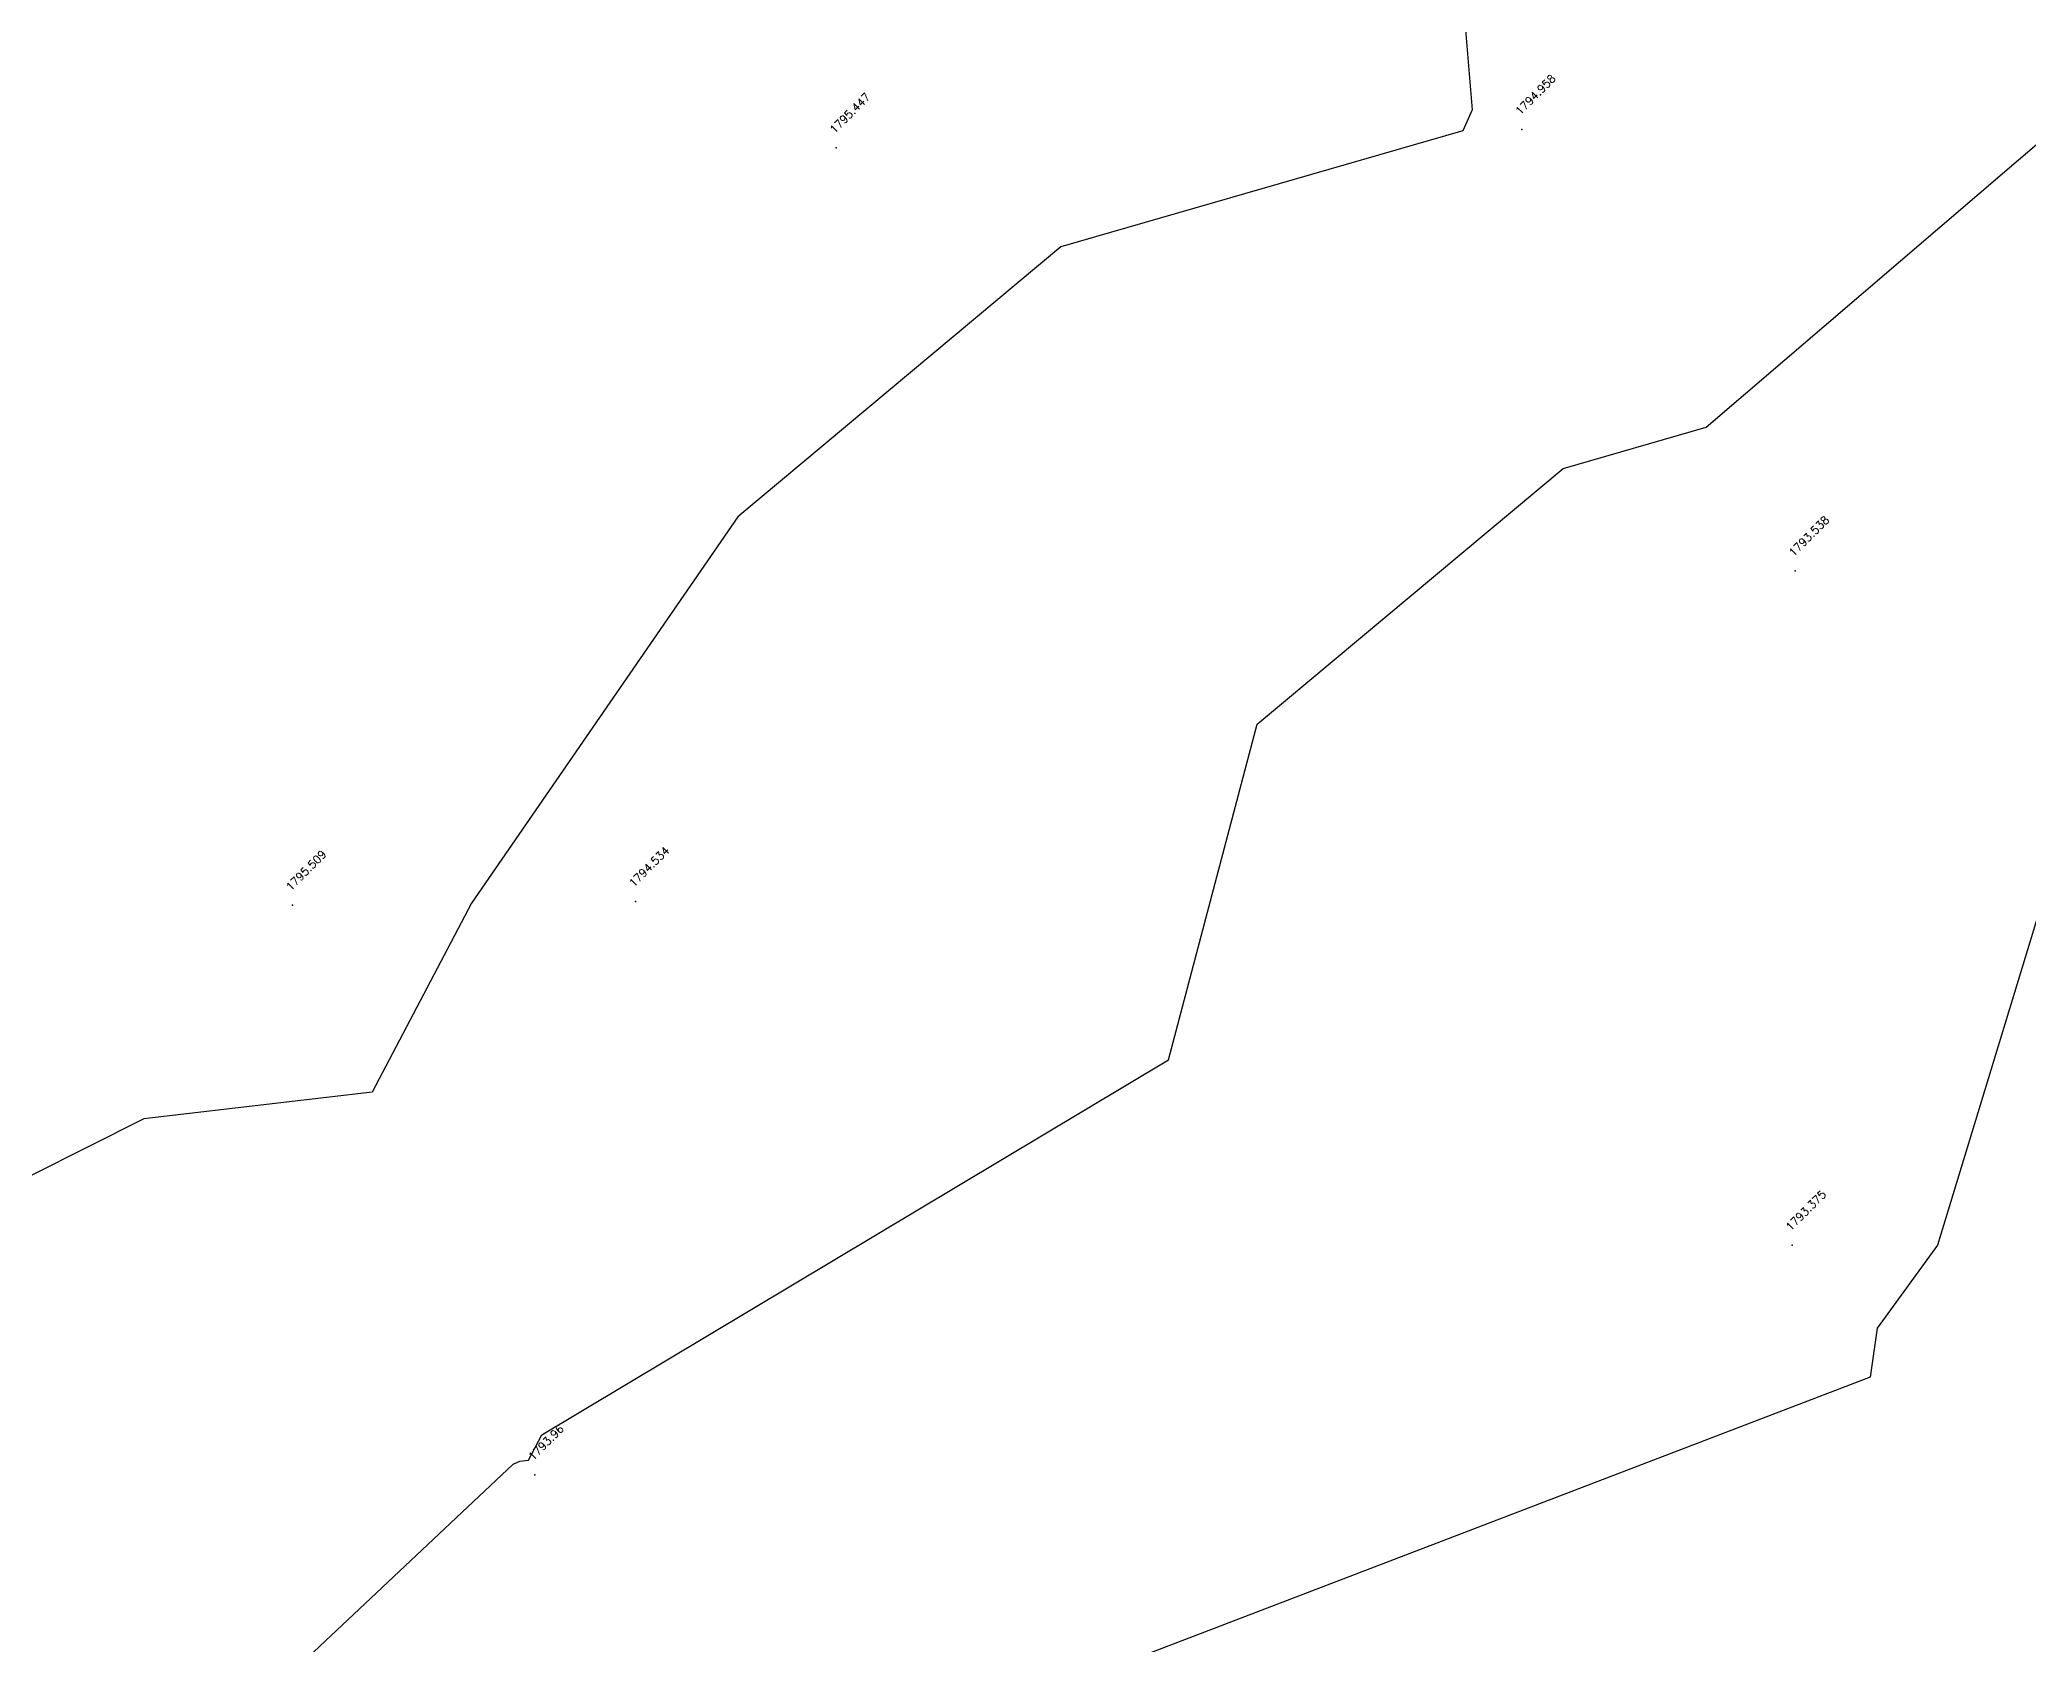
# Model space of a CAD drawing. Header units: inches. Extents: x 9956484 to 9957113, y 272553 to 273016.
# Drawn here: x 9956897 to 9956959.1, y 272603.6 to 272653.8 of the extents above; entities that cross this region are included whole.
import ezdxf
from ezdxf.enums import TextEntityAlignment as Align

# ---------------------------------------------------------------- set-up
doc = ezdxf.new("R2010")
doc.units = ezdxf.units.IN
doc.header["$MEASUREMENT"] = 0
for name, color, linetype in [('Contour', 4, 'Continuous'), ('Index_Contour', 8, 'Continuous'), ('Points', 7, 'Continuous'), ('Points-ELV', 6, 'Continuous'), ('Points-NUM', 4, 'Continuous'), ('Points-TXT', 3, 'Continuous')]:
    doc.layers.add(name, color=color, linetype=linetype)
doc.styles.add('romans', font='romans.shx')

# ---------------------------------------------------------------- blocks, each defined once
blk = doc.blocks.new('POINTS')
at = {"layer": 'Points'}
blk.add_line((0, 0), (0, 0), dxfattribs=at)
blk.add_point((0, 0), dxfattribs=at)
at = {"layer": 'Points-ELV', "style": 'romans'}
blk.add_attdef('ELEV', text='', height=1, rotation=45, dxfattribs=at).set_placement((0, 0), align=Align.BOTTOM_LEFT)
at = {"layer": 'Points-NUM', "style": 'romans'}
blk.add_attdef('PTNUM', text='', height=1, dxfattribs=at).set_placement((0, 0), align=Align.BOTTOM_RIGHT)
at = {"layer": 'Points-TXT', "style": 'romans'}
blk.add_attdef('DESC', text='', height=1, dxfattribs=at).set_placement((0, 0), align=Align.BOTTOM_RIGHT)

msp = doc.modelspace()

# ---------------------------------------------------------------- linework, layer by layer
at = {"layer": 'Contour'}
for points, elevation in [([(9957023.303, 272716.89), (9957011.769, 272690.876), (9957008.274, 272685.499), (9957002.972, 272681.269), (9956994.188, 272670.76), (9956987.231, 272669.351), (9956985.155, 272664.45), (9956982.976, 272660.344), (9956983.683, 272657.331), (9956969.353, 272642.368), (9956963.14, 272636.912), (9956962.454, 272635.775), (9956961.755, 272634.079), (9956956.275, 272616.097), (9956954.392, 272613.509), (9956954.176, 272611.979), (9956931.414, 272603.256), (9956909.145, 272582.814), (9956906.995, 272580.79), (9956886.907, 272565.425)], 1793), ([(9956884.614, 272586.005), (9956897.703, 272596.016), (9956911.77, 272609.253), (9956911.973, 272609.355), (9956912.247, 272609.387), (9956912.662, 272610.176), (9956932.243, 272621.893), (9956935.02, 272632.382), (9956944.579, 272640.373), (9956949.051, 272641.662), (9956960.039, 272651.064), (9956960.051, 272651.427), (9956957.618, 272663.504), (9956958.432, 272667.254), (9956964.973, 272680.127), (9956964.612, 272684.878), (9956966.067, 272693.52), (9956963.527, 272700.851), (9956968.511, 272708.52)], 1794)]:
    msp.add_lwpolyline(points, dxfattribs=dict(at, elevation=elevation))
at = {"layer": 'Index_Contour', "elevation": 1795}
msp.add_lwpolyline([(9956894.9, 272688.241), (9956897.356, 272691.509), (9956904.497, 272701.824), (9956904.593, 272702.969), (9956908.581, 272704.155), (9956909.865, 272703.571), (9956950.536, 272702.472), (9956950.921, 272702.559), (9956951.494, 272702.629), (9956951.665, 272702.283), (9956951.651, 272701.996), (9956935.082, 272681.565), (9956940.497, 272665.246), (9956940.809, 272662.711), (9956941.738, 272651.579), (9956941.445, 272650.919), (9956928.88, 272647.296), (9956918.79, 272638.863), (9956910.464, 272626.789), (9956907.358, 272620.879), (9956900.223, 272620.05), (9956894.956, 272617.401)], dxfattribs=at)

# ---------------------------------------------------------------- block references
at = {"layer": 'Points', "linetype": 'Continuous'}
ref = msp.add_blockref('POINTS', (9956943.285, 272650.969, 1794.958), dxfattribs=at)
ref.add_attrib('ELEV', '1794.958', dxfattribs={"layer": 'Points-ELV', "height": 0.25, "rotation": 45, "style": 'romans'}).set_placement((9956943.285, 272651.344, 1794.958), align=Align.BOTTOM_LEFT)
ref = msp.add_blockref('POINTS', (9956921.863, 272650.391, 1795.447), dxfattribs=at)
ref.add_attrib('ELEV', '1795.447', dxfattribs={"layer": 'Points-ELV', "height": 0.25, "rotation": 45, "style": 'romans'}).set_placement((9956921.863, 272650.766, 1795.447), align=Align.BOTTOM_LEFT)
ref = msp.add_blockref('POINTS', (9956951.832, 272637.174, 1793.538), dxfattribs=at)
ref.add_attrib('ELEV', '1793.538', dxfattribs={"layer": 'Points-ELV', "height": 0.25, "rotation": 45, "style": 'romans'}).set_placement((9956951.832, 272637.549, 1793.538), align=Align.BOTTOM_LEFT)
ref = msp.add_blockref('POINTS', (9956904.869, 272626.728, 1795.509), dxfattribs=at)
ref.add_attrib('ELEV', '1795.509', dxfattribs={"layer": 'Points-ELV', "height": 0.25, "rotation": 45, "style": 'romans'}).set_placement((9956904.869, 272627.103, 1795.509), align=Align.BOTTOM_LEFT)
ref = msp.add_blockref('POINTS', (9956915.587, 272626.844, 1794.534), dxfattribs=at)
ref.add_attrib('ELEV', '1794.534', dxfattribs={"layer": 'Points-ELV', "height": 0.25, "rotation": 45, "style": 'romans'}).set_placement((9956915.587, 272627.219, 1794.534), align=Align.BOTTOM_LEFT)
ref = msp.add_blockref('POINTS', (9956951.737, 272616.099, 1793.375), dxfattribs=at)
ref.add_attrib('ELEV', '1793.375', dxfattribs={"layer": 'Points-ELV', "height": 0.25, "rotation": 45, "style": 'romans'}).set_placement((9956951.737, 272616.474, 1793.375), align=Align.BOTTOM_LEFT)
ref = msp.add_blockref('POINTS', (9956912.443, 272608.927, 1793.96), dxfattribs=at)
ref.add_attrib('ELEV', '1793.96', dxfattribs={"layer": 'Points-ELV', "height": 0.25, "rotation": 45, "style": 'romans'}).set_placement((9956912.443, 272609.302, 1793.96), align=Align.BOTTOM_LEFT)

doc.saveas('drawing.dxf')
